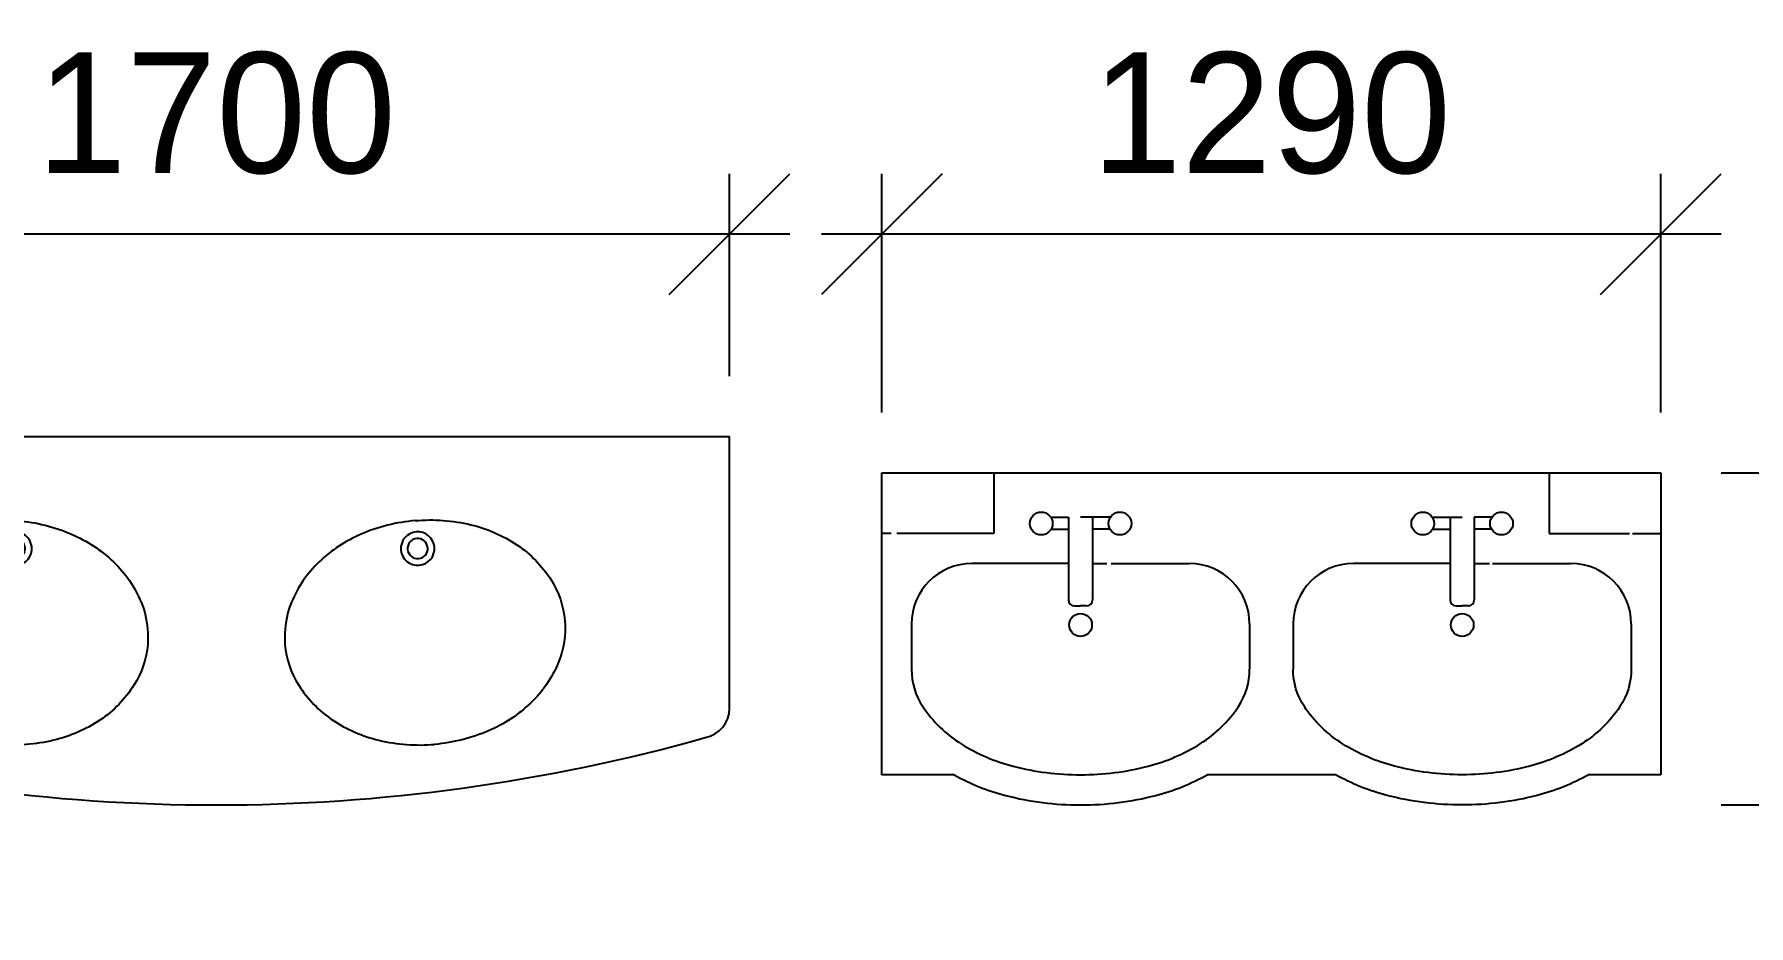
# Model space of a CAD drawing. Header units: millimetres. Extents: x 3103 to 179340, y -10977 to 70536.
# Drawn here: x 36616 to 39455, y -6412 to -4936 of the extents above; entities that cross this region are included whole.
import ezdxf

# ---------------------------------------------------------------- set-up
doc = ezdxf.new("R2010")
doc.units = ezdxf.units.MM
doc.header["$LTSCALE"] = 0.5
doc.layers.add('RAZMER', color=5, linetype='Continuous')
doc.layers.add('SANTEH', color=30, linetype='Continuous')
doc.styles.add('WROMLATS', font='wromlats.shx', dxfattribs={"bigfont": 'bigfont.shx'})
doc.dimstyles.new('juka', dxfattribs={"dimscale": 100, "dimtxt": 2, "dimasz": 2, "dimexe": 1, "dimexo": 1, "dimgap": 1, "dimtad": 1, "dimtoh": 1, "dimdec": 0, "dimzin": 0, "dimdsep": 46, "dimtxsty": 'WROMLATS', "dimblk": 'OBLIQUE', "dimcen": -3, "dimdle": 1, "dimclrd": 256, "dimclre": 256, "dimclrt": 256, "dimadec": 0, "dimazin": 0, "dimtfac": 1, "dimtdec": 0, "dimtix": 1, "dimtmove": 2, "dimatfit": 3, "dimldrblk": 'ORIGIN2', "dimfxl": 1, "dimtvp": 2.5, "dimtolj": 1, "dimtzin": 0, "dimarcsym": 0})

# ---------------------------------------------------------------- blocks, each defined once
blk = doc.blocks.new('s_19')
at = {"layer": 'SANTEH'}
for p, q in [((-1290, 0), (0, 0)), ((-1290, -500), (-1290, 0)), ((0, 0), (0, -500)), ((-1104.8, -0.3), (-1104.8, -100.3)), ((-185.2, -0.3), (-185.2, -100.3)), ((-1010.4, -73.3), (-981, -73.3)), ((-981, -73.3), (-981, -210.3)), ((-911.5, -73.3), (-961, -73.3)), ((-941, -73.3), (-941, -210.3)), ((-378.5, -73.3), (-329, -73.3)), ((-349, -73.3), (-349, -210.3)), ((-309, -73.3), (-309, -210.3)), ((-279.6, -73.3), (-309, -73.3)), ((-1274.6, -100.3), (-1290, -100.3)), ((-1104.8, -100.3), (-1265.2, -100.3)), ((-1009.7, -93.3), (-981, -93.3)), ((-912.2, -93.3), (-941, -93.3)), ((-377.8, -93.3), (-349, -93.3)), ((-280.3, -93.3), (-309, -93.3)), ((-185.2, -100.3), (-51.8, -100.3)), ((-47.1, -100.3), (0, -100.3)), ((-981, -150), (-1141, -150)), ((-941, -150), (-917.5, -150)), ((-910.4, -150), (-781, -150)), ((-349, -150), (-509, -150)), ((-309, -150), (-283.6, -150)), ((-278.9, -150), (-149, -150)), ((-971, -220.3), (-961, -220.3)), ((-951, -220.3), (-961, -220.3)), ((-339, -220.3), (-329, -220.3)), ((-319, -220.3), (-329, -220.3)), ((-1241, -250), (-1241, -325)), ((-681, -250), (-681, -325)), ((-609, -250), (-609, -325)), ((-49, -250), (-49, -325)), ((-1170.5, -500), (-1290, -500)), ((-538.6, -500), (-751.4, -500)), ((0, -500), (-119.5, -500))]:
    blk.add_line(p, q, dxfattribs=at)
for points in [[(-1241, -325, 0.147373), (-1222.2, -387.1, 0.107136), (-1158.9, -448.7, 0.076468), (-1072.8, -485.8, 0.063415), (-961, -500, 0.063415), (-849.1, -485.8, 0.076468), (-763, -448.7, 0.107136), (-699.7, -387.1, 0.147373), (-681, -325, 0.147373)], [(-49, -325, -0.147373), (-67.8, -387.1, -0.107136), (-131.1, -448.7, -0.076468), (-217.2, -485.8, -0.063415), (-329, -500, -0.063415), (-440.9, -485.8, -0.076468), (-527, -448.7, -0.107136), (-590.3, -387.1, -0.147373), (-609, -325, -0.147373)], [(-1170.5, -500, 0.064268), (-1085.4, -534.2, 0.063415), (-961, -550, 0.063415), (-836.5, -534.2, 0.064268), (-751.4, -500, 0.107136)], [(-119.5, -500, -0.064268), (-204.6, -534.2, -0.063415), (-329, -550, -0.063415), (-453.5, -534.2, -0.064268), (-538.6, -500, -0.107136)]]:
    blk.add_lwpolyline(points, format="xyb", dxfattribs=at)
for centre in [(-1026.1, -83.8), (-895.8, -83.8), (-394.2, -83.8), (-263.9, -83.8), (-961, -251.8), (-329, -251.8)]:
    blk.add_circle(centre, 18.9, dxfattribs=at)
for centre, radius, start, end in [((-1141, -250), 100, 90, 180), ((-781, -250), 100, 0, 90), ((-509, -250), 100, 90, 180), ((-149, -250), 100, 0, 90), ((-971, -210.3), 10, 180, 270), ((-951, -210.3), 10, 270, 0), ((-339, -210.3), 10, 180, 270), ((-319, -210.3), 10, 270, 0)]:
    blk.add_arc(centre, radius, start, end, dxfattribs=at)
blk = doc.blocks.new('s_91')
blk.add_lwpolyline([(449.5, 0, 0.358819), (498.5, 40.4, 0.137677), (498.5, 1659.6, 0.358819), (449.5, 1700), (403.1, 1700), (0, 1700), (0, 0), (403.1, 0)], format="xyb", close=True)
for points in [[(139, 1179.4, -0.080167), (145.8, 1271.4, -0.088923), (179.1, 1347.8, -0.104957), (237, 1404.3, -0.120011), (304.3, 1427, -0.120011)], [(304.3, 1427, -0.120011), (374.5, 1416.2, -0.104957), (441.2, 1370.5, -0.088923), (487.1, 1300.9, -0.080167), (509.6, 1211.4, -0.080167)], [(344.3, 963.7, 0.120011), (411.6, 986.4, 0.104957), (469.5, 1042.9, 0.088923), (502.8, 1119.3, 0.080167), (509.6, 1211.4, 0.080167)], [(139, 1179.4, 0.080167), (161.5, 1089.8, 0.088923), (207.4, 1020.3, 0.104957), (274.2, 974.5, 0.120011), (344.3, 963.7, 0.120011)], [(139, 520.6, -0.080167), (161.5, 610.2, -0.088923), (207.4, 679.7, -0.104957), (274.2, 725.5, -0.120011), (344.3, 736.3, -0.120011)], [(344.3, 736.3, -0.120011), (411.6, 713.6, -0.104957), (469.5, 657.1, -0.088923), (502.8, 580.7, -0.080167), (509.6, 488.6, -0.080167)], [(139, 520.6, 0.080167), (145.8, 428.6, 0.088923), (179.1, 352.2, 0.104957), (237, 295.7, 0.120011), (304.3, 273, 0.120011)], [(304.3, 273, 0.120011), (374.5, 283.8, 0.104957), (441.2, 329.5, 0.088923), (487.1, 399.1, 0.080167), (509.6, 488.6, 0.080167)]]:
    blk.add_lwpolyline(points, format="xyb")
for centre, radius, start, end in [((185.3, 1183.4), 27.8, 4.9376, 184.9376), ((185.3, 1183.4), 16.7, 4.9376, 184.9376), ((185.3, 1183.4), 27.8, 184.9376, 4.9376), ((185.3, 1183.4), 16.7, 184.9376, 4.9376), ((185.3, 516.6), 27.8, 355.0624, 175.0624), ((185.3, 516.6), 27.8, 175.0624, 355.0624), ((185.3, 516.6), 16.7, 175.0624, 355.0624), ((185.3, 516.6), 16.7, 355.0624, 175.0624)]:
    blk.add_arc(centre, radius, start, end)
blk = doc.blocks.new('_Oblique')
at = {"color": 0, "lineweight": -2}
blk.add_line((-0.5, -0.5), (0.5, 0.5), dxfattribs=at)
blk = doc.blocks.new('*D1483')
at = {"layer": 'Defpoints', "color": 0, "transparency": 16777216}
for p in [(36067.7, -5267.1), (36067.7, -5602.4), (37767.7, -5602.4)]:
    blk.add_point(p, dxfattribs=at)
at = {"layer": 'RAZMER', "lineweight": -2, "transparency": 16777216}
for p, q in [((36067.7, -5502.4), (36067.7, -5167.1)), ((37767.7, -5502.4), (37767.7, -5167.1)), ((37867.7, -5267.1), (35967.7, -5267.1))]:
    blk.add_line(p, q, dxfattribs=at)
at = {"layer": 'RAZMER', "lineweight": -2, "transparency": 16777216, "xscale": 200, "yscale": 200, "zscale": 200, "rotation": 180}
blk.add_blockref('_Oblique', (36067.7, -5267.1), dxfattribs=at)
at = {"layer": 'RAZMER', "lineweight": -2, "transparency": 16777216, "xscale": 200, "yscale": 200, "zscale": 200}
blk.add_blockref('_Oblique', (37767.7, -5267.1), dxfattribs=at)
at = {"layer": 'RAZMER', "transparency": 16777216, "insert": (36917.7, -5067.1), "char_height": 200, "attachment_point": 5, "style": 'WROMLATS'}
blk.add_mtext('\\A1;1700', dxfattribs=at)
blk = doc.blocks.new('_Origin2')
at = {"color": 0, "linetype": 'ByBlock', "lineweight": -2}
blk.add_line((-0.5, 0), (-1, 0), dxfattribs=at)
for radius in [0.5, 0.25]:
    blk.add_circle((0, 0), radius, dxfattribs=at)
blk = doc.blocks.new('*D1488')
at = {"layer": 'Defpoints', "color": 0, "transparency": 16777216}
for p in [(38019.9, -5267.1), (38019.9, -5662.4), (39309.9, -5662.4)]:
    blk.add_point(p, dxfattribs=at)
at = {"layer": 'RAZMER', "lineweight": -2, "transparency": 16777216}
for p, q in [((38019.9, -5562.4), (38019.9, -5167.1)), ((39309.9, -5562.4), (39309.9, -5167.1)), ((39409.9, -5267.1), (37919.9, -5267.1))]:
    blk.add_line(p, q, dxfattribs=at)
at = {"layer": 'RAZMER', "lineweight": -2, "transparency": 16777216, "xscale": 200, "yscale": 200, "zscale": 200, "rotation": 180}
blk.add_blockref('_Oblique', (38019.9, -5267.1), dxfattribs=at)
at = {"layer": 'RAZMER', "lineweight": -2, "transparency": 16777216, "xscale": 200, "yscale": 200, "zscale": 200}
blk.add_blockref('_Oblique', (39309.9, -5267.1), dxfattribs=at)
at = {"layer": 'RAZMER', "transparency": 16777216, "insert": (38664.9, -5067.1), "char_height": 200, "attachment_point": 5, "style": 'WROMLATS'}
blk.add_mtext('\\A1;1290', dxfattribs=at)
blk = doc.blocks.new('*D1489')
at = {"layer": 'Defpoints', "color": 0, "transparency": 16777216}
for p in [(39309.9, -5662.4), (39309.9, -6212.4), (39788.7, -6212.4)]:
    blk.add_point(p, dxfattribs=at)
at = {"layer": 'RAZMER', "lineweight": -2, "transparency": 16777216}
for p, q in [((39788.7, -5662.4), (39788.7, -5462.4)), ((39409.9, -5662.4), (39888.7, -5662.4)), ((39788.7, -5662.4), (39788.7, -6212.4)), ((39409.9, -6212.4), (39888.7, -6212.4)), ((39788.7, -6212.4), (39788.7, -6412.4))]:
    blk.add_line(p, q, dxfattribs=at)
at = {"layer": 'RAZMER', "lineweight": -2, "transparency": 16777216, "xscale": 200, "yscale": 200, "zscale": 200}
for p, rotation in [((39788.7, -5662.4), 270), ((39788.7, -6212.4), 90)]:
    blk.add_blockref('_Oblique', p, dxfattribs=dict(at, rotation=rotation))
at = {"layer": 'RAZMER', "transparency": 16777216, "insert": (39588.7, -5937.4), "char_height": 200, "attachment_point": 5, "rotation": 90, "style": 'WROMLATS'}
blk.add_mtext('\\A1;550', dxfattribs=at)

msp = doc.modelspace()

# ---------------------------------------------------------------- block references
at = {"layer": 'SANTEH', "rotation": 270}
msp.add_blockref('s_91', (36067.7, -5602.4), dxfattribs=at)
at = {"layer": 'SANTEH'}
msp.add_blockref('s_19', (39309.9, -5662.4), dxfattribs=at)

# ---------------------------------------------------------------- dimensions: what is measured, and where the dimension line sits
at = {"layer": 'RAZMER'}
for base, p1, p2, picture, middle in [((36067.7, -5267.1), (37767.7, -5602.4), (36067.7, -5602.4), '*D1483', (36917.7, -5067.1)), ((38019.9, -5267.1), (39309.9, -5662.4), (38019.9, -5662.4), '*D1488', (38664.9, -5067.1))]:
    dim = msp.add_linear_dim(base=base, p1=p1, p2=p2, dimstyle='juka', dxfattribs=at)
    dim.commit()
    dim.dimension.update_dxf_attribs({"geometry": picture, "text_midpoint": middle})
dim = msp.add_linear_dim(base=(39788.7, -6212.4), p1=(39309.9, -5662.4), p2=(39309.9, -6212.4), angle=90, dimstyle='juka', dxfattribs=at)
dim.commit()
dim.dimension.update_dxf_attribs({"geometry": '*D1489', "text_midpoint": (39588.7, -5937.4)})

doc.saveas('drawing.dxf')
